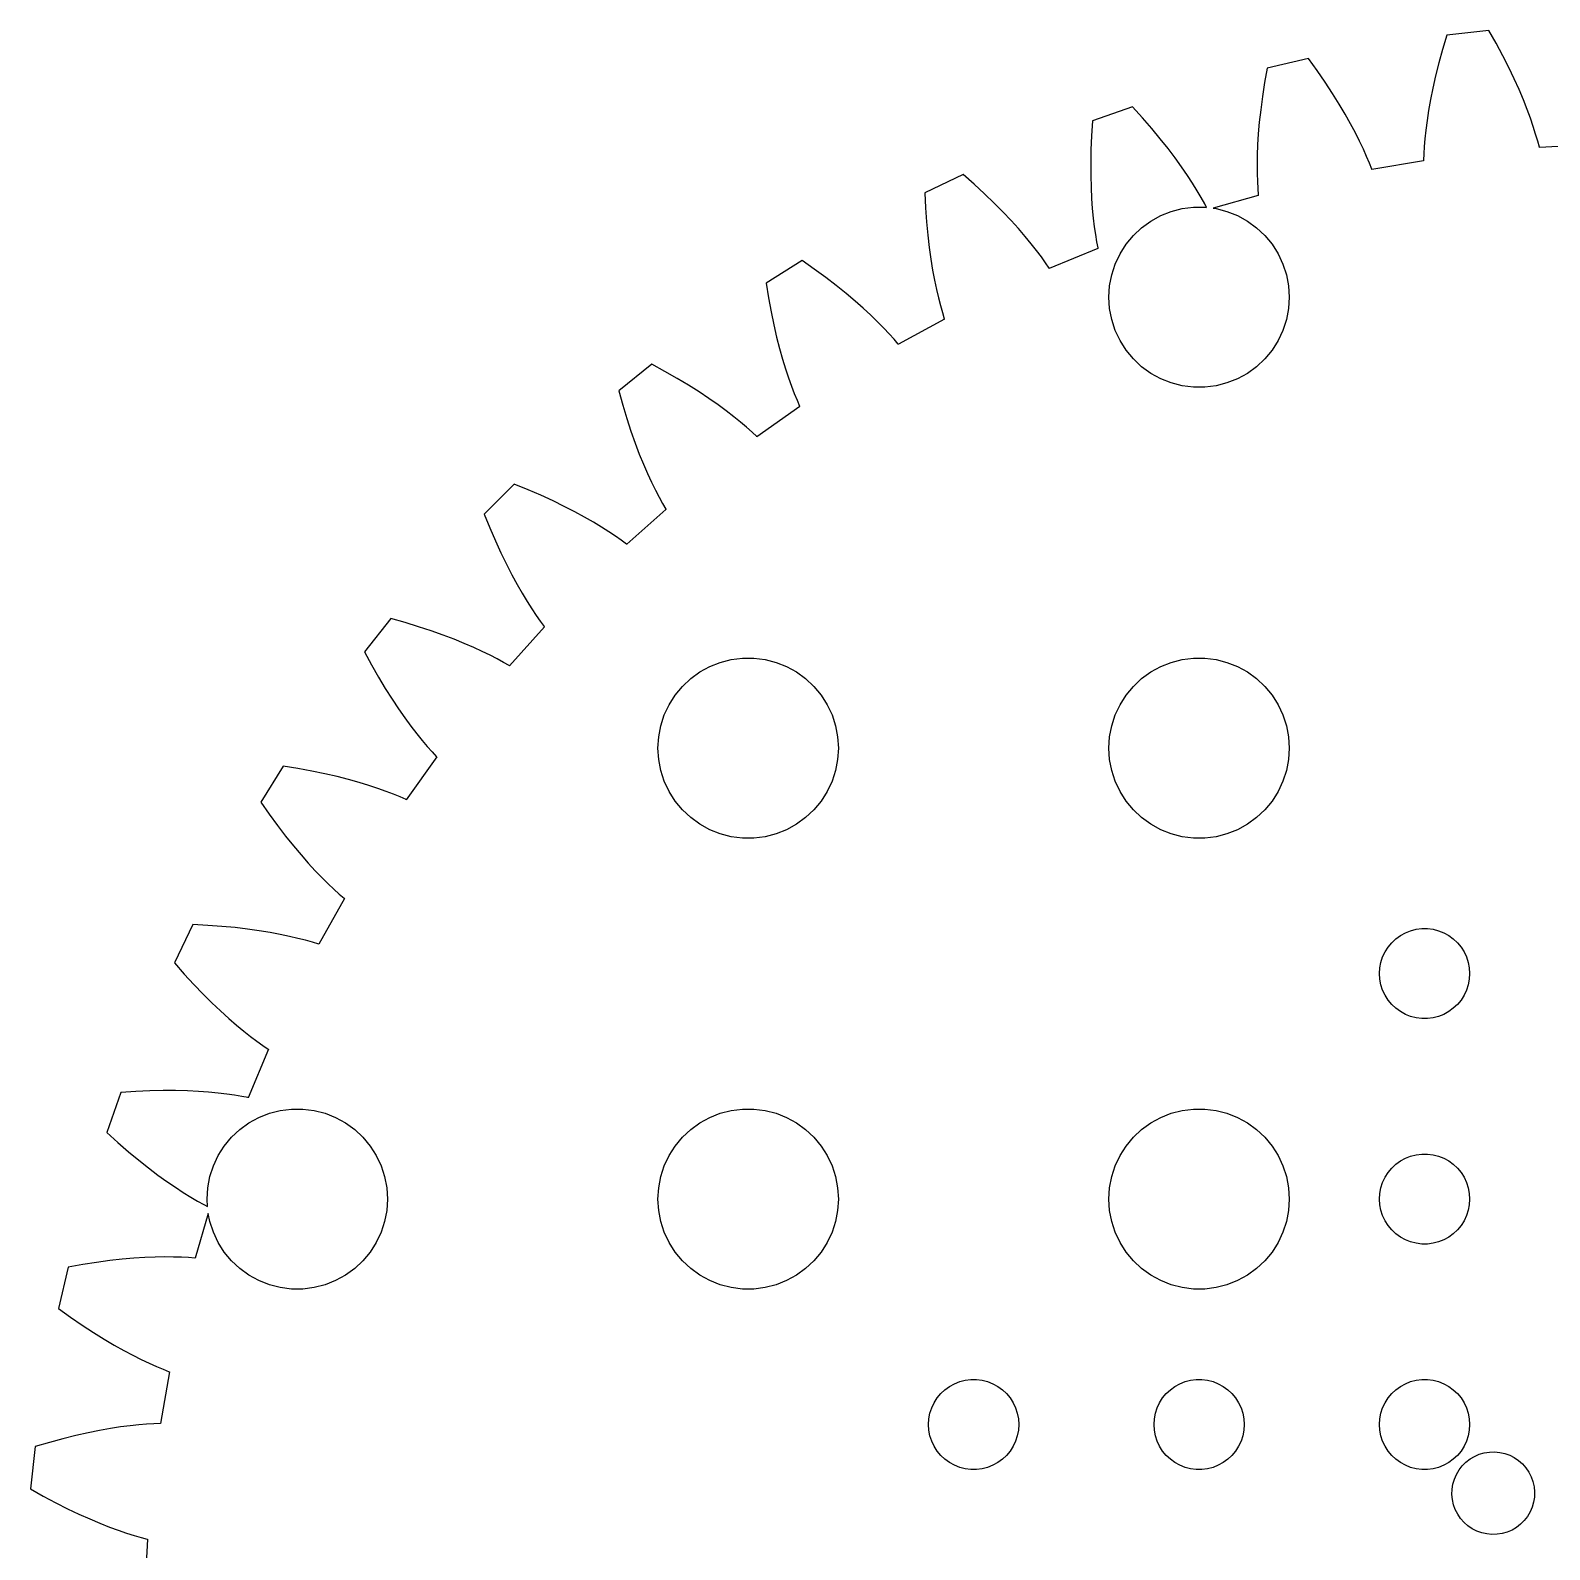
# Model space of a CAD drawing. Header units: metres. Extents: x -54 to 54, y 56 to 164.
# Drawn here: x -53.9 to -3.3, y 113.3 to 163.9 of the extents above; entities that cross this region are included whole.
import ezdxf

# ---------------------------------------------------------------- set-up
doc = ezdxf.new("R2010")
doc.units = ezdxf.units.M

msp = doc.modelspace()

# ---------------------------------------------------------------- linework, layer by layer
for p, q in [((-5.35844, 163.876), (-6.76447, 163.718)), ((-5.11647, 163.446), (-5.35844, 163.876)), ((-6.90468, 163.245), (-7.02747, 162.793)), ((-6.76447, 163.718), (-6.90468, 163.245)), ((-4.89624, 163.033), (-5.11647, 163.446)), ((-11.357, 162.937), (-12.7364, 162.623)), ((-11.0684, 162.537), (-11.357, 162.937)), ((-7.02747, 162.793), (-7.13385, 162.363)), ((-4.69691, 162.638), (-4.89624, 163.033)), ((-12.7364, 162.623), (-12.8228, 162.137)), ((-10.8033, 162.151), (-11.0684, 162.537)), ((-7.13385, 162.363), (-7.22493, 161.956)), ((-4.51752, 162.261), (-4.69691, 162.638)), ((-4.35709, 161.904), (-4.51752, 162.261)), ((-12.8228, 162.137), (-12.8942, 161.674)), ((-10.5609, 161.781), (-10.8033, 162.151)), ((-10.3405, 161.427), (-10.5609, 161.781)), ((-7.22493, 161.956), (-7.30177, 161.572)), ((-4.21471, 161.566), (-4.35709, 161.904)), ((-17.2127, 161.333), (-18.5482, 160.866)), ((-16.8811, 160.968), (-17.2127, 161.333)), ((-12.9518, 161.235), (-12.9967, 160.82)), ((-12.8942, 161.674), (-12.9518, 161.235)), ((-10.1411, 161.089), (-10.3405, 161.427)), ((-7.30177, 161.572), (-7.36545, 161.211)), ((-4.08936, 161.249), (-4.21471, 161.566)), ((-3.98003, 160.953), (-4.08936, 161.249)), ((-18.5482, 160.866), (-18.5796, 160.373)), ((-16.5744, 160.614), (-16.8811, 160.968)), ((-12.9967, 160.82), (-13.0301, 160.43)), ((-9.96176, 160.77), (-10.1411, 161.089)), ((-9.80168, 160.469), (-9.96176, 160.77)), ((-7.41708, 160.874), (-7.45778, 160.561)), ((-7.36545, 161.211), (-7.41708, 160.874)), ((-3.88571, 160.678), (-3.98003, 160.953)), ((-18.5796, 160.373), (-18.5988, 159.906)), ((-16.2922, 160.273), (-16.5744, 160.614)), ((-16.0334, 159.946), (-16.2922, 160.273)), ((-13.0301, 160.43), (-13.0529, 160.064)), ((-9.6599, 160.187), (-9.80168, 160.469)), ((-7.48868, 160.272), (-7.51086, 160.008)), ((-7.45778, 160.561), (-7.48868, 160.272)), ((-3.80534, 160.426), (-3.88571, 160.678)), ((-3.73788, 160.196), (-3.80534, 160.426)), ((-18.5988, 159.906), (-18.6069, 159.463)), ((-15.7975, 159.633), (-16.0334, 159.946)), ((-13.0665, 159.724), (-13.0719, 159.408)), ((-13.0529, 160.064), (-13.0665, 159.724)), ((-9.53543, 159.925), (-9.6599, 160.187)), ((-9.42732, 159.683), (-9.53543, 159.925)), ((-7.52553, 159.769), (-7.53378, 159.556)), ((-7.51086, 160.008), (-7.52553, 159.769)), ((-3.68224, 159.99), (-3.73788, 160.196)), ((-3.6815, 159.98), (-3.68224, 159.99)), ((-1.93741, 160.073), (-3.6815, 159.98)), ((-18.6069, 159.463), (-18.6051, 159.046)), ((-15.5835, 159.335), (-15.7975, 159.633)), ((-15.3908, 159.054), (-15.5835, 159.335)), ((-13.0719, 159.408), (-13.0703, 159.118)), ((-9.33456, 159.462), (-9.42732, 159.683)), ((-9.25615, 159.263), (-9.33456, 159.462)), ((-9.25433, 159.253), (-9.25615, 159.263)), ((-7.53168, 159.542), (-9.25433, 159.253)), ((-7.53378, 159.556), (-7.53168, 159.542)), ((-22.8519, 159.083), (-24.1267, 158.469)), ((-22.4815, 158.757), (-22.8519, 159.083)), ((-22.1372, 158.44), (-22.4815, 158.757)), ((-18.6051, 159.046), (-18.5945, 158.654)), ((-15.2183, 158.79), (-15.3908, 159.054)), ((-15.0652, 158.543), (-15.2183, 158.79)), ((-13.0703, 159.118), (-13.0628, 158.853)), ((-13.0628, 158.853), (-13.0506, 158.614)), ((-24.1267, 158.469), (-24.1028, 157.976)), ((-21.8185, 158.133), (-22.1372, 158.44)), ((-18.5945, 158.654), (-18.5763, 158.288)), ((-18.5763, 158.288), (-18.5516, 157.948)), ((-14.9308, 158.315), (-15.0652, 158.543)), ((-14.8139, 158.106), (-14.9308, 158.315)), ((-13.0312, 158.387), (-14.5312, 157.959)), ((-13.0506, 158.614), (-13.0349, 158.4)), ((-13.0349, 158.4), (-13.0312, 158.387)), ((-24.1028, 157.976), (-24.0695, 157.509)), ((-21.5247, 157.836), (-21.8185, 158.133)), ((-21.2552, 157.552), (-21.5247, 157.836)), ((-18.5516, 157.948), (-18.5217, 157.634)), ((-16.6075, 157.533), (-16.2773, 157.714)), ((-16.2773, 157.714), (-15.927, 157.853)), ((-15.927, 157.853), (-15.5621, 157.947)), ((-15.5621, 157.947), (-15.1884, 157.994)), ((-15.1884, 157.994), (-14.8116, 157.994)), ((-14.7505, 157.986), (-14.8139, 158.106)), ((-14.8116, 157.994), (-14.7505, 157.986)), ((-14.5312, 157.959), (-14.4379, 157.947)), ((-14.4379, 157.947), (-14.0729, 157.853)), ((-14.0729, 157.853), (-13.7227, 157.714)), ((-13.7227, 157.714), (-13.3925, 157.533)), ((-24.0695, 157.509), (-24.028, 157.069)), ((-21.0093, 157.28), (-21.2552, 157.552)), ((-20.7863, 157.022), (-21.0093, 157.28)), ((-18.5217, 157.634), (-18.4875, 157.345)), ((-18.4875, 157.345), (-18.4505, 157.083)), ((-17.1869, 157.054), (-16.9123, 157.312)), ((-16.9123, 157.312), (-16.6075, 157.533)), ((-13.3925, 157.533), (-13.0877, 157.312)), ((-13.0877, 157.312), (-12.8131, 157.054)), ((-24.028, 157.069), (-23.9795, 156.654)), ((-20.5853, 156.779), (-20.7863, 157.022)), ((-20.4056, 156.551), (-20.5853, 156.779)), ((-18.4505, 157.083), (-18.4116, 156.847)), ((-18.4116, 156.847), (-18.3721, 156.637)), ((-17.6289, 156.445), (-17.427, 156.763)), ((-17.427, 156.763), (-17.1869, 157.054)), ((-12.8131, 157.054), (-12.5729, 156.763)), ((-12.5729, 156.763), (-12.3711, 156.445)), ((-28.2038, 156.216), (-29.4018, 155.463)), ((-27.7992, 155.933), (-28.2038, 156.216)), ((-23.9795, 156.654), (-23.9251, 156.266)), ((-23.9251, 156.266), (-23.866, 155.904)), ((-20.2464, 156.339), (-20.4056, 156.551)), ((-20.1069, 156.145), (-20.2464, 156.339)), ((-18.3669, 156.624), (-19.9822, 155.959)), ((-18.3721, 156.637), (-18.3669, 156.624)), ((-17.7893, 156.104), (-17.6289, 156.445)), ((-12.3711, 156.445), (-12.2107, 156.104)), ((-27.4215, 155.657), (-27.7992, 155.933)), ((-23.866, 155.904), (-23.8034, 155.569)), ((-19.9861, 155.968), (-20.1069, 156.145)), ((-19.9822, 155.959), (-19.9861, 155.968)), ((-17.9763, 155.376), (-17.9057, 155.746)), ((-17.9057, 155.746), (-17.7893, 156.104)), ((-12.2107, 156.104), (-12.0942, 155.746)), ((-12.0942, 155.746), (-12.0237, 155.376)), ((-29.4018, 155.463), (-29.3229, 154.976)), ((-27.0705, 155.387), (-27.4215, 155.657)), ((-26.7454, 155.126), (-27.0705, 155.387)), ((-23.8034, 155.569), (-23.7385, 155.26)), ((-23.7385, 155.26), (-23.6723, 154.978)), ((-18, 155), (-17.9763, 155.376)), ((-12.0237, 155.376), (-12, 155)), ((-29.3229, 154.976), (-29.2375, 154.516)), ((-26.4457, 154.873), (-26.7454, 155.126)), ((-26.1709, 154.631), (-26.4457, 154.873)), ((-23.6723, 154.978), (-23.6061, 154.721)), ((-23.6061, 154.721), (-23.541, 154.491)), ((-17.9763, 154.624), (-18, 155)), ((-12, 155), (-12.0237, 154.624)), ((-29.2375, 154.516), (-29.1469, 154.082)), ((-25.9204, 154.399), (-26.1709, 154.631)), ((-25.6934, 154.18), (-25.9204, 154.399)), ((-25.4894, 153.974), (-25.6934, 154.18)), ((-23.4716, 154.274), (-25.0023, 153.433)), ((-23.541, 154.491), (-23.4782, 154.286)), ((-23.4782, 154.286), (-23.4716, 154.274)), ((-17.9057, 154.254), (-17.9763, 154.624)), ((-17.7893, 153.896), (-17.9057, 154.254)), ((-12.0942, 154.254), (-12.2107, 153.896)), ((-12.0237, 154.624), (-12.0942, 154.254)), ((-29.1469, 154.082), (-29.0523, 153.676)), ((-29.0523, 153.676), (-28.9548, 153.296)), ((-25.3075, 153.781), (-25.4894, 153.974)), ((-25.147, 153.603), (-25.3075, 153.781)), ((-17.6289, 153.555), (-17.7893, 153.896)), ((-12.2107, 153.896), (-12.3711, 153.555)), ((-28.9548, 153.296), (-28.8556, 152.944)), ((-25.0072, 153.441), (-25.147, 153.603)), ((-25.0023, 153.433), (-25.0072, 153.441)), ((-17.427, 153.237), (-17.6289, 153.555)), ((-17.1869, 152.946), (-17.427, 153.237)), ((-12.5729, 153.237), (-12.8131, 152.946)), ((-12.3711, 153.555), (-12.5729, 153.237)), ((-33.201, 152.767), (-34.3072, 151.885)), ((-32.7673, 152.532), (-33.201, 152.767)), ((-28.8556, 152.944), (-28.7559, 152.618)), ((-16.9123, 152.688), (-17.1869, 152.946)), ((-16.6075, 152.467), (-16.9123, 152.688)), ((-13.0877, 152.688), (-13.3925, 152.467)), ((-12.8131, 152.946), (-13.0877, 152.688)), ((-32.3611, 152.299), (-32.7673, 152.532)), ((-31.982, 152.071), (-32.3611, 152.299)), ((-28.7559, 152.618), (-28.6568, 152.318)), ((-28.6568, 152.318), (-28.5594, 152.045)), ((-16.2773, 152.286), (-16.6075, 152.467)), ((-15.927, 152.147), (-16.2773, 152.286)), ((-15.5621, 152.053), (-15.927, 152.147)), ((-14.0729, 152.147), (-14.4379, 152.053)), ((-13.7227, 152.286), (-14.0729, 152.147)), ((-13.3925, 152.467), (-13.7227, 152.286)), ((-34.3072, 151.885), (-34.1742, 151.41)), ((-31.6297, 151.847), (-31.982, 152.071)), ((-31.3036, 151.63), (-31.6297, 151.847)), ((-31.0034, 151.42), (-31.3036, 151.63)), ((-28.5594, 152.045), (-28.4649, 151.797)), ((-28.4649, 151.797), (-28.3744, 151.576)), ((-15.1884, 152.006), (-15.5621, 152.053)), ((-14.8116, 152.006), (-15.1884, 152.006)), ((-14.4379, 152.053), (-14.8116, 152.006)), ((-34.1742, 151.41), (-34.0379, 150.962)), ((-30.7286, 151.218), (-31.0034, 151.42)), ((-30.4785, 151.025), (-30.7286, 151.218)), ((-28.2811, 151.368), (-29.708, 150.36)), ((-28.3744, 151.576), (-28.2891, 151.379)), ((-28.2891, 151.379), (-28.2811, 151.368)), ((-34.0379, 150.962), (-33.8993, 150.542)), ((-30.2526, 150.843), (-30.4785, 151.025)), ((-30.0503, 150.672), (-30.2526, 150.843)), ((-29.8709, 150.514), (-30.0503, 150.672)), ((-33.8993, 150.542), (-33.7598, 150.149)), ((-33.7598, 150.149), (-33.6205, 149.782)), ((-29.7139, 150.368), (-29.8709, 150.514)), ((-29.708, 150.36), (-29.7139, 150.368)), ((-33.6205, 149.782), (-33.4824, 149.443)), ((-33.4824, 149.443), (-33.3467, 149.13)), ((-33.3467, 149.13), (-33.2147, 148.843)), ((-37.7806, 148.781), (-38.7811, 147.781)), ((-37.3233, 148.596), (-37.7806, 148.781)), ((-36.8936, 148.41), (-37.3233, 148.596)), ((-33.2147, 148.843), (-33.0873, 148.583)), ((-36.4913, 148.225), (-36.8936, 148.41)), ((-36.1162, 148.043), (-36.4913, 148.225)), ((-33.0873, 148.583), (-32.9657, 148.347)), ((-32.9657, 148.347), (-32.851, 148.137)), ((-32.851, 148.137), (-32.7442, 147.952)), ((-38.7811, 147.781), (-38.5958, 147.323)), ((-35.7679, 147.863), (-36.1162, 148.043)), ((-35.446, 147.688), (-35.7679, 147.863)), ((-35.1503, 147.518), (-35.446, 147.688)), ((-32.735, 147.941), (-34.0402, 146.78)), ((-32.7442, 147.952), (-32.735, 147.941)), ((-38.5958, 147.323), (-38.4101, 146.894)), ((-34.8802, 147.355), (-35.1503, 147.518)), ((-34.6353, 147.199), (-34.8802, 147.355)), ((-34.4152, 147.052), (-34.6353, 147.199)), ((-38.4101, 146.894), (-38.2254, 146.491)), ((-34.2192, 146.914), (-34.4152, 147.052)), ((-34.0469, 146.788), (-34.2192, 146.914)), ((-34.0402, 146.78), (-34.0469, 146.788)), ((-38.2254, 146.491), (-38.0428, 146.116)), ((-38.0428, 146.116), (-37.8633, 145.768)), ((-37.8633, 145.768), (-37.688, 145.446)), ((-37.688, 145.446), (-37.5182, 145.15)), ((-37.5182, 145.15), (-37.3549, 144.88)), ((-37.3549, 144.88), (-37.1991, 144.635)), ((-37.1991, 144.635), (-37.052, 144.415)), ((-41.8852, 144.307), (-42.7674, 143.201)), ((-41.41, 144.174), (-41.8852, 144.307)), ((-40.9622, 144.038), (-41.41, 144.174)), ((-40.5418, 143.899), (-40.9622, 144.038)), ((-36.7773, 144.037), (-37.9442, 142.738)), ((-37.052, 144.415), (-36.9144, 144.219)), ((-36.9144, 144.219), (-36.7876, 144.047)), ((-36.7876, 144.047), (-36.7773, 144.037)), ((-40.1485, 143.76), (-40.5418, 143.899)), ((-39.7823, 143.62), (-40.1485, 143.76)), ((-39.4429, 143.482), (-39.7823, 143.62)), ((-42.7674, 143.201), (-42.532, 142.767)), ((-39.13, 143.347), (-39.4429, 143.482)), ((-38.8433, 143.215), (-39.13, 143.347)), ((-38.5825, 143.087), (-38.8433, 143.215)), ((-38.3473, 142.966), (-38.5825, 143.087)), ((-42.532, 142.767), (-42.2994, 142.361)), ((-38.1371, 142.851), (-38.3473, 142.966)), ((-37.9517, 142.744), (-38.1371, 142.851)), ((-37.9442, 142.738), (-37.9517, 142.744)), ((-31.9123, 142.312), (-31.6075, 142.533)), ((-31.6075, 142.533), (-31.2773, 142.714)), ((-31.2773, 142.714), (-30.927, 142.853)), ((-30.927, 142.853), (-30.5621, 142.947)), ((-30.5621, 142.947), (-30.1884, 142.994)), ((-30.1884, 142.994), (-29.8116, 142.994)), ((-29.8116, 142.994), (-29.4379, 142.947)), ((-29.4379, 142.947), (-29.0729, 142.853)), ((-29.0729, 142.853), (-28.7227, 142.714)), ((-28.7227, 142.714), (-28.3925, 142.533)), ((-28.3925, 142.533), (-28.0877, 142.312)), ((-16.9123, 142.312), (-16.6075, 142.533)), ((-16.6075, 142.533), (-16.2773, 142.714)), ((-16.2773, 142.714), (-15.927, 142.853)), ((-15.927, 142.853), (-15.5621, 142.947)), ((-15.5621, 142.947), (-15.1884, 142.994)), ((-15.1884, 142.994), (-14.8116, 142.994)), ((-14.8116, 142.994), (-14.4379, 142.947)), ((-14.4379, 142.947), (-14.0729, 142.853)), ((-14.0729, 142.853), (-13.7227, 142.714)), ((-13.7227, 142.714), (-13.3925, 142.533)), ((-13.3925, 142.533), (-13.0877, 142.312)), ((-42.2994, 142.361), (-42.0708, 141.982)), ((-32.427, 141.763), (-32.1869, 142.054)), ((-32.1869, 142.054), (-31.9123, 142.312)), ((-28.0877, 142.312), (-27.8131, 142.054)), ((-27.8131, 142.054), (-27.5729, 141.763)), ((-17.427, 141.763), (-17.1869, 142.054)), ((-17.1869, 142.054), (-16.9123, 142.312)), ((-13.0877, 142.312), (-12.8131, 142.054)), ((-12.8131, 142.054), (-12.5729, 141.763)), ((-42.0708, 141.982), (-41.8473, 141.63)), ((-41.8473, 141.63), (-41.6299, 141.304)), ((-32.6289, 141.445), (-32.427, 141.763)), ((-27.5729, 141.763), (-27.3711, 141.445)), ((-17.6289, 141.445), (-17.427, 141.763)), ((-12.5729, 141.763), (-12.3711, 141.445)), ((-41.6299, 141.304), (-41.4198, 141.003)), ((-41.4198, 141.003), (-41.2179, 140.729)), ((-32.9057, 140.746), (-32.7893, 141.104)), ((-32.7893, 141.104), (-32.6289, 141.445)), ((-27.3711, 141.445), (-27.2107, 141.104)), ((-27.2107, 141.104), (-27.0942, 140.746)), ((-17.9057, 140.746), (-17.7893, 141.104)), ((-17.7893, 141.104), (-17.6289, 141.445)), ((-12.3711, 141.445), (-12.2107, 141.104)), ((-12.2107, 141.104), (-12.0942, 140.746)), ((-41.2179, 140.729), (-41.0254, 140.478)), ((-32.9763, 140.376), (-32.9057, 140.746)), ((-27.0942, 140.746), (-27.0237, 140.376)), ((-17.9763, 140.376), (-17.9057, 140.746)), ((-12.0942, 140.746), (-12.0237, 140.376)), ((-41.0254, 140.478), (-40.8432, 140.253)), ((-40.8432, 140.253), (-40.6723, 140.05)), ((-40.6723, 140.05), (-40.5137, 139.871)), ((-33, 140), (-32.9763, 140.376)), ((-32.9763, 139.624), (-33, 140)), ((-27.0237, 140.376), (-27, 140)), ((-27, 140), (-27.0237, 139.624)), ((-18, 140), (-17.9763, 140.376)), ((-17.9763, 139.624), (-18, 140)), ((-12.0237, 140.376), (-12, 140)), ((-12, 140), (-12.0237, 139.624)), ((-40.357, 139.706), (-41.3711, 138.283)), ((-40.5137, 139.871), (-40.3683, 139.714)), ((-40.3683, 139.714), (-40.357, 139.706)), ((-32.9057, 139.254), (-32.9763, 139.624)), ((-27.0237, 139.624), (-27.0942, 139.254)), ((-17.9057, 139.254), (-17.9763, 139.624)), ((-12.0237, 139.624), (-12.0942, 139.254)), ((-45.463, 139.402), (-46.2158, 138.204)), ((-44.9759, 139.323), (-45.463, 139.402)), ((-44.5157, 139.238), (-44.9759, 139.323)), ((-44.0824, 139.147), (-44.5157, 139.238)), ((-43.676, 139.052), (-44.0824, 139.147)), ((-43.2965, 138.955), (-43.676, 139.052)), ((-32.7893, 138.896), (-32.9057, 139.254)), ((-27.0942, 139.254), (-27.2107, 138.896)), ((-17.7893, 138.896), (-17.9057, 139.254)), ((-12.0942, 139.254), (-12.2107, 138.896)), ((-42.9437, 138.856), (-43.2965, 138.955)), ((-42.6176, 138.756), (-42.9437, 138.856)), ((-42.3179, 138.657), (-42.6176, 138.756)), ((-42.0445, 138.559), (-42.3179, 138.657)), ((-41.7972, 138.465), (-42.0445, 138.559)), ((-32.6289, 138.555), (-32.7893, 138.896)), ((-32.427, 138.237), (-32.6289, 138.555)), ((-27.3711, 138.555), (-27.5729, 138.237)), ((-27.2107, 138.896), (-27.3711, 138.555)), ((-17.6289, 138.555), (-17.7893, 138.896)), ((-17.427, 138.237), (-17.6289, 138.555)), ((-12.3711, 138.555), (-12.5729, 138.237)), ((-12.2107, 138.896), (-12.3711, 138.555)), ((-46.2158, 138.204), (-45.9333, 137.799)), ((-41.5755, 138.374), (-41.7972, 138.465)), ((-41.3792, 138.289), (-41.5755, 138.374)), ((-41.3711, 138.283), (-41.3792, 138.289)), ((-32.1869, 137.946), (-32.427, 138.237)), ((-27.5729, 138.237), (-27.8131, 137.946)), ((-17.1869, 137.946), (-17.427, 138.237)), ((-12.5729, 138.237), (-12.8131, 137.946)), ((-45.9333, 137.799), (-45.6567, 137.422)), ((-31.9123, 137.688), (-32.1869, 137.946)), ((-31.6075, 137.467), (-31.9123, 137.688)), ((-31.2773, 137.286), (-31.6075, 137.467)), ((-28.3925, 137.467), (-28.7227, 137.286)), ((-28.0877, 137.688), (-28.3925, 137.467)), ((-27.8131, 137.946), (-28.0877, 137.688)), ((-16.9123, 137.688), (-17.1869, 137.946)), ((-16.6075, 137.467), (-16.9123, 137.688)), ((-16.2773, 137.286), (-16.6075, 137.467)), ((-13.3925, 137.467), (-13.7227, 137.286)), ((-13.0877, 137.688), (-13.3925, 137.467)), ((-12.8131, 137.946), (-13.0877, 137.688)), ((-45.6567, 137.422), (-45.3871, 137.07)), ((-45.3871, 137.07), (-45.1255, 136.745)), ((-30.927, 137.147), (-31.2773, 137.286)), ((-30.5621, 137.053), (-30.927, 137.147)), ((-30.1884, 137.006), (-30.5621, 137.053)), ((-29.8116, 137.006), (-30.1884, 137.006)), ((-29.4379, 137.053), (-29.8116, 137.006)), ((-29.0729, 137.147), (-29.4379, 137.053)), ((-28.7227, 137.286), (-29.0729, 137.147)), ((-15.927, 137.147), (-16.2773, 137.286)), ((-15.5621, 137.053), (-15.927, 137.147)), ((-15.1884, 137.006), (-15.5621, 137.053)), ((-14.8116, 137.006), (-15.1884, 137.006)), ((-14.4379, 137.053), (-14.8116, 137.006)), ((-14.0729, 137.147), (-14.4379, 137.053)), ((-13.7227, 137.286), (-14.0729, 137.147)), ((-45.1255, 136.745), (-44.873, 136.446)), ((-44.873, 136.446), (-44.6306, 136.171)), ((-44.6306, 136.171), (-44.3992, 135.92)), ((-44.3992, 135.92), (-44.1799, 135.693)), ((-44.1799, 135.693), (-43.9736, 135.489)), ((-43.9736, 135.489), (-43.7811, 135.307)), ((-43.4292, 135), (-44.2777, 133.474)), ((-43.7811, 135.307), (-43.6034, 135.147)), ((-43.6034, 135.147), (-43.4414, 135.007)), ((-43.4414, 135.007), (-43.4292, 135)), ((-48.4691, 134.127), (-49.083, 132.852)), ((-47.9762, 134.103), (-48.4691, 134.127)), ((-47.5093, 134.07), (-47.9762, 134.103)), ((-47.0686, 134.028), (-47.5093, 134.07)), ((-46.6542, 133.979), (-47.0686, 134.028)), ((-46.2661, 133.925), (-46.6542, 133.979)), ((-7.96352, 133.927), (-7.78107, 133.973)), ((-7.78107, 133.973), (-7.59418, 133.997)), ((-7.59418, 133.997), (-7.40581, 133.997)), ((-7.40581, 133.997), (-7.21892, 133.973)), ((-7.21892, 133.973), (-7.03647, 133.927)), ((-45.9045, 133.866), (-46.2661, 133.925)), ((-45.5693, 133.803), (-45.9045, 133.866)), ((-45.2604, 133.738), (-45.5693, 133.803)), ((-44.9778, 133.672), (-45.2604, 133.738)), ((-44.7214, 133.606), (-44.9778, 133.672)), ((-44.491, 133.541), (-44.7214, 133.606)), ((-44.2864, 133.478), (-44.491, 133.541)), ((-44.2777, 133.474), (-44.2864, 133.478)), ((-8.71352, 133.382), (-8.59344, 133.527)), ((-8.59344, 133.527), (-8.45613, 133.656)), ((-8.45613, 133.656), (-8.30373, 133.766)), ((-8.30373, 133.766), (-8.13866, 133.857)), ((-8.13866, 133.857), (-7.96352, 133.927)), ((-7.03647, 133.927), (-6.86133, 133.857)), ((-6.86133, 133.857), (-6.69626, 133.766)), ((-6.69626, 133.766), (-6.54385, 133.656)), ((-6.54385, 133.656), (-6.40654, 133.527)), ((-6.40654, 133.527), (-6.28647, 133.382)), ((-8.95287, 132.873), (-8.89465, 133.052)), ((-8.89465, 133.052), (-8.81445, 133.223)), ((-8.81445, 133.223), (-8.71352, 133.382)), ((-6.28647, 133.382), (-6.18553, 133.223)), ((-6.18553, 133.223), (-6.10533, 133.052)), ((-6.10533, 133.052), (-6.04712, 132.873)), ((-49.083, 132.852), (-48.757, 132.481)), ((-48.757, 132.481), (-48.4399, 132.137)), ((-9, 132.5), (-8.98816, 132.688)), ((-8.98816, 132.312), (-9, 132.5)), ((-8.98816, 132.688), (-8.95287, 132.873)), ((-6.04712, 132.873), (-6.01183, 132.688)), ((-6.01183, 132.688), (-6, 132.5)), ((-6, 132.5), (-6.01183, 132.312)), ((-48.4399, 132.137), (-48.1327, 131.819)), ((-8.95287, 132.127), (-8.98816, 132.312)), ((-8.89465, 131.948), (-8.95287, 132.127)), ((-8.81445, 131.777), (-8.89465, 131.948)), ((-6.10533, 131.948), (-6.18553, 131.777)), ((-6.04712, 132.127), (-6.10533, 131.948)), ((-6.01183, 132.312), (-6.04712, 132.127)), ((-48.1327, 131.819), (-47.8363, 131.525)), ((-47.8363, 131.525), (-47.5519, 131.255)), ((-8.71352, 131.618), (-8.81445, 131.777)), ((-8.59344, 131.473), (-8.71352, 131.618)), ((-8.45613, 131.344), (-8.59344, 131.473)), ((-6.40654, 131.473), (-6.54385, 131.344)), ((-6.28647, 131.618), (-6.40654, 131.473)), ((-6.18553, 131.777), (-6.28647, 131.618)), ((-47.5519, 131.255), (-47.2802, 131.009)), ((-47.2802, 131.009), (-47.0222, 130.786)), ((-8.30373, 131.234), (-8.45613, 131.344)), ((-8.13866, 131.143), (-8.30373, 131.234)), ((-7.96352, 131.073), (-8.13866, 131.143)), ((-7.78107, 131.027), (-7.96352, 131.073)), ((-7.59418, 131.003), (-7.78107, 131.027)), ((-7.40581, 131.003), (-7.59418, 131.003)), ((-7.21892, 131.027), (-7.40581, 131.003)), ((-7.03647, 131.073), (-7.21892, 131.027)), ((-6.86133, 131.143), (-7.03647, 131.073)), ((-6.69626, 131.234), (-6.86133, 131.143)), ((-6.54385, 131.344), (-6.69626, 131.234)), ((-47.0222, 130.786), (-46.7789, 130.585)), ((-46.7789, 130.585), (-46.551, 130.406)), ((-46.551, 130.406), (-46.3393, 130.246)), ((-45.9553, 129.981), (-46.6275, 128.368)), ((-46.3393, 130.246), (-46.1448, 130.107)), ((-46.1448, 130.107), (-45.9681, 129.986)), ((-45.9681, 129.986), (-45.9553, 129.981)), ((-50.8657, 128.548), (-51.333, 127.213)), ((-50.3732, 128.58), (-50.8657, 128.548)), ((-49.9055, 128.599), (-50.3732, 128.58)), ((-49.463, 128.607), (-49.9055, 128.599)), ((-49.0457, 128.605), (-49.463, 128.607)), ((-48.654, 128.595), (-49.0457, 128.605)), ((-48.288, 128.576), (-48.654, 128.595)), ((-47.9479, 128.552), (-48.288, 128.576)), ((-47.6337, 128.522), (-47.9479, 128.552)), ((-47.3455, 128.488), (-47.6337, 128.522)), ((-47.0833, 128.45), (-47.3455, 128.488)), ((-46.847, 128.412), (-47.0833, 128.45)), ((-46.6367, 128.372), (-46.847, 128.412)), ((-46.6275, 128.368), (-46.6367, 128.372)), ((-45.927, 127.853), (-45.5621, 127.947)), ((-45.5621, 127.947), (-45.1884, 127.994)), ((-45.1884, 127.994), (-44.8116, 127.994)), ((-44.8116, 127.994), (-44.4379, 127.947)), ((-44.4379, 127.947), (-44.0729, 127.853)), ((-30.927, 127.853), (-30.5621, 127.947)), ((-30.5621, 127.947), (-30.1884, 127.994)), ((-30.1884, 127.994), (-29.8116, 127.994)), ((-29.8116, 127.994), (-29.4379, 127.947)), ((-29.4379, 127.947), (-29.0729, 127.853)), ((-15.927, 127.853), (-15.5621, 127.947)), ((-15.5621, 127.947), (-15.1884, 127.994)), ((-15.1884, 127.994), (-14.8116, 127.994)), ((-14.8116, 127.994), (-14.4379, 127.947)), ((-14.4379, 127.947), (-14.0729, 127.853)), ((-46.9123, 127.312), (-46.6075, 127.533)), ((-46.6075, 127.533), (-46.2773, 127.714)), ((-46.2773, 127.714), (-45.927, 127.853)), ((-44.0729, 127.853), (-43.7227, 127.714)), ((-43.7227, 127.714), (-43.3925, 127.533)), ((-43.3925, 127.533), (-43.0877, 127.312)), ((-31.9123, 127.312), (-31.6075, 127.533)), ((-31.6075, 127.533), (-31.2773, 127.714)), ((-31.2773, 127.714), (-30.927, 127.853)), ((-29.0729, 127.853), (-28.7227, 127.714)), ((-28.7227, 127.714), (-28.3925, 127.533)), ((-28.3925, 127.533), (-28.0877, 127.312)), ((-16.9123, 127.312), (-16.6075, 127.533)), ((-16.6075, 127.533), (-16.2773, 127.714)), ((-16.2773, 127.714), (-15.927, 127.853)), ((-14.0729, 127.853), (-13.7227, 127.714)), ((-13.7227, 127.714), (-13.3925, 127.533)), ((-13.3925, 127.533), (-13.0877, 127.312)), ((-51.333, 127.213), (-50.9676, 126.881)), ((-50.9676, 126.881), (-50.6139, 126.574)), ((-47.427, 126.763), (-47.1869, 127.054)), ((-47.1869, 127.054), (-46.9123, 127.312)), ((-43.0877, 127.312), (-42.8131, 127.054)), ((-42.8131, 127.054), (-42.5729, 126.763)), ((-32.427, 126.763), (-32.1869, 127.054)), ((-32.1869, 127.054), (-31.9123, 127.312)), ((-28.0877, 127.312), (-27.8131, 127.054)), ((-27.8131, 127.054), (-27.5729, 126.763)), ((-17.427, 126.763), (-17.1869, 127.054)), ((-17.1869, 127.054), (-16.9123, 127.312)), ((-13.0877, 127.312), (-12.8131, 127.054)), ((-12.8131, 127.054), (-12.5729, 126.763)), ((-50.6139, 126.574), (-50.2729, 126.292)), ((-47.7893, 126.104), (-47.6289, 126.445)), ((-47.6289, 126.445), (-47.427, 126.763)), ((-42.5729, 126.763), (-42.3711, 126.445)), ((-42.3711, 126.445), (-42.2107, 126.104)), ((-32.7893, 126.104), (-32.6289, 126.445)), ((-32.6289, 126.445), (-32.427, 126.763)), ((-27.5729, 126.763), (-27.3711, 126.445)), ((-27.3711, 126.445), (-27.2107, 126.104)), ((-17.7893, 126.104), (-17.6289, 126.445)), ((-17.6289, 126.445), (-17.427, 126.763)), ((-12.5729, 126.763), (-12.3711, 126.445)), ((-12.3711, 126.445), (-12.2107, 126.104)), ((-8.30373, 126.266), (-8.13866, 126.357)), ((-8.13866, 126.357), (-7.96352, 126.427)), ((-7.96352, 126.427), (-7.78107, 126.473)), ((-7.78107, 126.473), (-7.59418, 126.497)), ((-7.59418, 126.497), (-7.40581, 126.497)), ((-7.40581, 126.497), (-7.21892, 126.473)), ((-7.21892, 126.473), (-7.03647, 126.427)), ((-7.03647, 126.427), (-6.86133, 126.357)), ((-6.86133, 126.357), (-6.69626, 126.266)), ((-50.2729, 126.292), (-49.9456, 126.033)), ((-49.9456, 126.033), (-49.6327, 125.797)), ((-47.9057, 125.746), (-47.7893, 126.104)), ((-42.2107, 126.104), (-42.0942, 125.746)), ((-32.9057, 125.746), (-32.7893, 126.104)), ((-27.2107, 126.104), (-27.0942, 125.746)), ((-17.9057, 125.746), (-17.7893, 126.104)), ((-12.2107, 126.104), (-12.0942, 125.746)), ((-8.81445, 125.723), (-8.71352, 125.882)), ((-8.71352, 125.882), (-8.59344, 126.027)), ((-8.59344, 126.027), (-8.45613, 126.156)), ((-8.45613, 126.156), (-8.30373, 126.266)), ((-6.69626, 126.266), (-6.54385, 126.156)), ((-6.54385, 126.156), (-6.40654, 126.027)), ((-6.40654, 126.027), (-6.28647, 125.882)), ((-6.28647, 125.882), (-6.18553, 125.723)), ((-49.6327, 125.797), (-49.3352, 125.584)), ((-49.3352, 125.584), (-49.0539, 125.391)), ((-49.0539, 125.391), (-48.7896, 125.218)), ((-48, 125), (-47.9763, 125.376)), ((-47.9763, 125.376), (-47.9057, 125.746)), ((-42.0942, 125.746), (-42.0237, 125.376)), ((-42.0237, 125.376), (-42, 125)), ((-33, 125), (-32.9763, 125.376)), ((-32.9763, 125.376), (-32.9057, 125.746)), ((-27.0942, 125.746), (-27.0237, 125.376)), ((-27.0237, 125.376), (-27, 125)), ((-18, 125), (-17.9763, 125.376)), ((-17.9763, 125.376), (-17.9057, 125.746)), ((-12.0942, 125.746), (-12.0237, 125.376)), ((-12.0237, 125.376), (-12, 125)), ((-8.98816, 125.188), (-8.95287, 125.373)), ((-8.95287, 125.373), (-8.89465, 125.552)), ((-8.89465, 125.552), (-8.81445, 125.723)), ((-6.18553, 125.723), (-6.10533, 125.552)), ((-6.10533, 125.552), (-6.04712, 125.373)), ((-6.04712, 125.373), (-6.01183, 125.188)), ((-48.7896, 125.218), (-48.543, 125.065)), ((-48.543, 125.065), (-48.3148, 124.931)), ((-48.3148, 124.931), (-48.1059, 124.814)), ((-47.9842, 124.749), (-48, 125)), ((-42, 125), (-42.0237, 124.624)), ((-32.9763, 124.624), (-33, 125)), ((-27, 125), (-27.0237, 124.624)), ((-17.9763, 124.624), (-18, 125)), ((-12, 125), (-12.0237, 124.624)), ((-9, 125), (-8.98816, 125.188)), ((-8.98816, 124.812), (-9, 125)), ((-6.01183, 125.188), (-6, 125)), ((-6, 125), (-6.01183, 124.812)), ((-47.9573, 124.524), (-48.3909, 123.032)), ((-48.1059, 124.814), (-47.9842, 124.749)), ((-47.9057, 124.254), (-47.9573, 124.524)), ((-42.0237, 124.624), (-42.0942, 124.254)), ((-32.9057, 124.254), (-32.9763, 124.624)), ((-27.0237, 124.624), (-27.0942, 124.254)), ((-17.9057, 124.254), (-17.9763, 124.624)), ((-12.0237, 124.624), (-12.0942, 124.254)), ((-8.95287, 124.627), (-8.98816, 124.812)), ((-8.89465, 124.448), (-8.95287, 124.627)), ((-8.81445, 124.277), (-8.89465, 124.448)), ((-6.10533, 124.448), (-6.18553, 124.277)), ((-6.04712, 124.627), (-6.10533, 124.448)), ((-6.01183, 124.812), (-6.04712, 124.627)), ((-47.7893, 123.896), (-47.9057, 124.254)), ((-47.6289, 123.555), (-47.7893, 123.896)), ((-42.2107, 123.896), (-42.3711, 123.555)), ((-42.0942, 124.254), (-42.2107, 123.896)), ((-32.7893, 123.896), (-32.9057, 124.254)), ((-32.6289, 123.555), (-32.7893, 123.896)), ((-27.2107, 123.896), (-27.3711, 123.555)), ((-27.0942, 124.254), (-27.2107, 123.896)), ((-17.7893, 123.896), (-17.9057, 124.254)), ((-17.6289, 123.555), (-17.7893, 123.896)), ((-12.2107, 123.896), (-12.3711, 123.555)), ((-12.0942, 124.254), (-12.2107, 123.896)), ((-8.71352, 124.118), (-8.81445, 124.277)), ((-8.59344, 123.973), (-8.71352, 124.118)), ((-8.45613, 123.844), (-8.59344, 123.973)), ((-8.30373, 123.734), (-8.45613, 123.844)), ((-6.54385, 123.844), (-6.69626, 123.734)), ((-6.40654, 123.973), (-6.54385, 123.844)), ((-6.28647, 124.118), (-6.40654, 123.973)), ((-6.18553, 124.277), (-6.28647, 124.118)), ((-47.427, 123.237), (-47.6289, 123.555)), ((-42.3711, 123.555), (-42.5729, 123.237)), ((-32.427, 123.237), (-32.6289, 123.555)), ((-27.3711, 123.555), (-27.5729, 123.237)), ((-17.427, 123.237), (-17.6289, 123.555)), ((-12.3711, 123.555), (-12.5729, 123.237)), ((-8.13866, 123.643), (-8.30373, 123.734)), ((-7.96352, 123.573), (-8.13866, 123.643)), ((-7.78107, 123.527), (-7.96352, 123.573)), ((-7.59418, 123.503), (-7.78107, 123.527)), ((-7.40581, 123.503), (-7.59418, 123.503)), ((-7.21892, 123.527), (-7.40581, 123.503)), ((-7.03647, 123.573), (-7.21892, 123.527)), ((-6.86133, 123.643), (-7.03647, 123.573)), ((-6.69626, 123.734), (-6.86133, 123.643)), ((-52.1367, 122.823), (-52.6226, 122.736)), ((-51.6741, 122.894), (-52.1367, 122.823)), ((-51.2352, 122.952), (-51.6741, 122.894)), ((-50.8204, 122.997), (-51.2352, 122.952)), ((-50.43, 123.03), (-50.8204, 122.997)), ((-50.0643, 123.053), (-50.43, 123.03)), ((-49.7235, 123.067), (-50.0643, 123.053)), ((-49.4079, 123.072), (-49.7235, 123.067)), ((-49.1177, 123.07), (-49.4079, 123.072)), ((-48.853, 123.063), (-49.1177, 123.07)), ((-48.6139, 123.051), (-48.853, 123.063)), ((-48.4005, 123.035), (-48.6139, 123.051)), ((-48.3909, 123.032), (-48.4005, 123.035)), ((-47.1869, 122.946), (-47.427, 123.237)), ((-46.9123, 122.688), (-47.1869, 122.946)), ((-42.8131, 122.946), (-43.0877, 122.688)), ((-42.5729, 123.237), (-42.8131, 122.946)), ((-32.1869, 122.946), (-32.427, 123.237)), ((-31.9123, 122.688), (-32.1869, 122.946)), ((-27.8131, 122.946), (-28.0877, 122.688)), ((-27.5729, 123.237), (-27.8131, 122.946)), ((-17.1869, 122.946), (-17.427, 123.237)), ((-16.9123, 122.688), (-17.1869, 122.946)), ((-12.8131, 122.946), (-13.0877, 122.688)), ((-12.5729, 123.237), (-12.8131, 122.946)), ((-52.6226, 122.736), (-52.9374, 121.357)), ((-46.6075, 122.467), (-46.9123, 122.688)), ((-46.2773, 122.286), (-46.6075, 122.467)), ((-43.3925, 122.467), (-43.7227, 122.286)), ((-43.0877, 122.688), (-43.3925, 122.467)), ((-31.6075, 122.467), (-31.9123, 122.688)), ((-31.2773, 122.286), (-31.6075, 122.467)), ((-28.3925, 122.467), (-28.7227, 122.286)), ((-28.0877, 122.688), (-28.3925, 122.467)), ((-16.6075, 122.467), (-16.9123, 122.688)), ((-16.2773, 122.286), (-16.6075, 122.467)), ((-13.3925, 122.467), (-13.7227, 122.286)), ((-13.0877, 122.688), (-13.3925, 122.467)), ((-45.927, 122.147), (-46.2773, 122.286)), ((-45.5621, 122.053), (-45.927, 122.147)), ((-45.1884, 122.006), (-45.5621, 122.053)), ((-44.8116, 122.006), (-45.1884, 122.006)), ((-44.4379, 122.053), (-44.8116, 122.006)), ((-44.0729, 122.147), (-44.4379, 122.053)), ((-43.7227, 122.286), (-44.0729, 122.147)), ((-30.927, 122.147), (-31.2773, 122.286)), ((-30.5621, 122.053), (-30.927, 122.147)), ((-30.1884, 122.006), (-30.5621, 122.053)), ((-29.8116, 122.006), (-30.1884, 122.006)), ((-29.4379, 122.053), (-29.8116, 122.006)), ((-29.0729, 122.147), (-29.4379, 122.053)), ((-28.7227, 122.286), (-29.0729, 122.147)), ((-15.927, 122.147), (-16.2773, 122.286)), ((-15.5621, 122.053), (-15.927, 122.147)), ((-15.1884, 122.006), (-15.5621, 122.053)), ((-14.8116, 122.006), (-15.1884, 122.006)), ((-14.4379, 122.053), (-14.8116, 122.006)), ((-14.0729, 122.147), (-14.4379, 122.053)), ((-13.7227, 122.286), (-14.0729, 122.147)), ((-52.9374, 121.357), (-52.5372, 121.068)), ((-52.5372, 121.068), (-52.1514, 120.803)), ((-52.1514, 120.803), (-51.7809, 120.561)), ((-51.7809, 120.561), (-51.4267, 120.34)), ((-51.4267, 120.34), (-51.0894, 120.141)), ((-51.0894, 120.141), (-50.7698, 119.962)), ((-50.7698, 119.962), (-50.4687, 119.802)), ((-50.4687, 119.802), (-50.1867, 119.66)), ((-50.1867, 119.66), (-49.9245, 119.535)), ((-49.9245, 119.535), (-49.6828, 119.427)), ((-49.6828, 119.427), (-49.4621, 119.335)), ((-49.4621, 119.335), (-49.2629, 119.256)), ((-49.2491, 119.254), (-49.5458, 117.532)), ((-49.2629, 119.256), (-49.2491, 119.254)), ((-23.4561, 118.656), (-23.3037, 118.766)), ((-23.3037, 118.766), (-23.1387, 118.857)), ((-23.1387, 118.857), (-22.9635, 118.927)), ((-22.9635, 118.927), (-22.7811, 118.973)), ((-22.7811, 118.973), (-22.5942, 118.997)), ((-22.5942, 118.997), (-22.4058, 118.997)), ((-22.4058, 118.997), (-22.2189, 118.973)), ((-22.2189, 118.973), (-22.0365, 118.927)), ((-22.0365, 118.927), (-21.8613, 118.857)), ((-21.8613, 118.857), (-21.6963, 118.766)), ((-21.6963, 118.766), (-21.5439, 118.656)), ((-15.9561, 118.656), (-15.8037, 118.766)), ((-15.8037, 118.766), (-15.6387, 118.857)), ((-15.6387, 118.857), (-15.4635, 118.927)), ((-15.4635, 118.927), (-15.2811, 118.973)), ((-15.2811, 118.973), (-15.0942, 118.997)), ((-15.0942, 118.997), (-14.9058, 118.997)), ((-14.9058, 118.997), (-14.7189, 118.973)), ((-14.7189, 118.973), (-14.5365, 118.927)), ((-14.5365, 118.927), (-14.3613, 118.857)), ((-14.3613, 118.857), (-14.1963, 118.766)), ((-14.1963, 118.766), (-14.0439, 118.656)), ((-8.45613, 118.656), (-8.30373, 118.766)), ((-8.30373, 118.766), (-8.13866, 118.857)), ((-8.13866, 118.857), (-7.96352, 118.927)), ((-7.96352, 118.927), (-7.78107, 118.973)), ((-7.78107, 118.973), (-7.59418, 118.997)), ((-7.59418, 118.997), (-7.40581, 118.997)), ((-7.40581, 118.997), (-7.21892, 118.973)), ((-7.21892, 118.973), (-7.03647, 118.927)), ((-7.03647, 118.927), (-6.86133, 118.857)), ((-6.86133, 118.857), (-6.69626, 118.766)), ((-6.69626, 118.766), (-6.54385, 118.656)), ((-23.8145, 118.223), (-23.7135, 118.382)), ((-23.7135, 118.382), (-23.5934, 118.527)), ((-23.5934, 118.527), (-23.4561, 118.656)), ((-21.5439, 118.656), (-21.4065, 118.527)), ((-21.4065, 118.527), (-21.2865, 118.382)), ((-21.2865, 118.382), (-21.1855, 118.223)), ((-16.3145, 118.223), (-16.2135, 118.382)), ((-16.2135, 118.382), (-16.0934, 118.527)), ((-16.0934, 118.527), (-15.9561, 118.656)), ((-14.0439, 118.656), (-13.9065, 118.527)), ((-13.9065, 118.527), (-13.7865, 118.382)), ((-13.7865, 118.382), (-13.6855, 118.223)), ((-8.81445, 118.223), (-8.71352, 118.382)), ((-8.71352, 118.382), (-8.59344, 118.527)), ((-8.59344, 118.527), (-8.45613, 118.656)), ((-6.54385, 118.656), (-6.40654, 118.527)), ((-6.40654, 118.527), (-6.28647, 118.382)), ((-6.28647, 118.382), (-6.18553, 118.223)), ((-23.9882, 117.688), (-23.9529, 117.873)), ((-23.9529, 117.873), (-23.8947, 118.052)), ((-23.8947, 118.052), (-23.8145, 118.223)), ((-21.1855, 118.223), (-21.1053, 118.052)), ((-21.1053, 118.052), (-21.0471, 117.873)), ((-21.0471, 117.873), (-21.0118, 117.688)), ((-16.4882, 117.688), (-16.4529, 117.873)), ((-16.4529, 117.873), (-16.3947, 118.052)), ((-16.3947, 118.052), (-16.3145, 118.223)), ((-13.6855, 118.223), (-13.6053, 118.052)), ((-13.6053, 118.052), (-13.5471, 117.873)), ((-13.5471, 117.873), (-13.5118, 117.688)), ((-8.98816, 117.688), (-8.95287, 117.873)), ((-8.95287, 117.873), (-8.89465, 118.052)), ((-8.89465, 118.052), (-8.81445, 118.223)), ((-6.18553, 118.223), (-6.10533, 118.052)), ((-6.10533, 118.052), (-6.04712, 117.873)), ((-6.04712, 117.873), (-6.01183, 117.688)), ((-51.5718, 117.302), (-51.9561, 117.225)), ((-51.2109, 117.365), (-51.5718, 117.302)), ((-50.8738, 117.417), (-51.2109, 117.365)), ((-50.5608, 117.458), (-50.8738, 117.417)), ((-50.2723, 117.489), (-50.5608, 117.458)), ((-50.0084, 117.511), (-50.2723, 117.489)), ((-49.7694, 117.526), (-50.0084, 117.511)), ((-49.5556, 117.534), (-49.7694, 117.526)), ((-49.5458, 117.532), (-49.5556, 117.534)), ((-24, 117.5), (-23.9882, 117.688)), ((-23.9882, 117.312), (-24, 117.5)), ((-23.9529, 117.127), (-23.9882, 117.312)), ((-21.0118, 117.312), (-21.0471, 117.127)), ((-21.0118, 117.688), (-21, 117.5)), ((-21, 117.5), (-21.0118, 117.312)), ((-16.5, 117.5), (-16.4882, 117.688)), ((-16.4882, 117.312), (-16.5, 117.5)), ((-16.4529, 117.127), (-16.4882, 117.312)), ((-13.5118, 117.312), (-13.5471, 117.127)), ((-13.5118, 117.688), (-13.5, 117.5)), ((-13.5, 117.5), (-13.5118, 117.312)), ((-9, 117.5), (-8.98816, 117.688)), ((-8.98816, 117.312), (-9, 117.5)), ((-8.95287, 117.127), (-8.98816, 117.312)), ((-6.01183, 117.312), (-6.04712, 117.127)), ((-6.01183, 117.688), (-6, 117.5)), ((-6, 117.5), (-6.01183, 117.312)), ((-53.7177, 116.764), (-53.8762, 115.358)), ((-53.2446, 116.905), (-53.7177, 116.764)), ((-52.7929, 117.027), (-53.2446, 116.905)), ((-52.3632, 117.134), (-52.7929, 117.027)), ((-51.9561, 117.225), (-52.3632, 117.134)), ((-23.8947, 116.948), (-23.9529, 117.127)), ((-23.8145, 116.777), (-23.8947, 116.948)), ((-23.7135, 116.618), (-23.8145, 116.777)), ((-21.1855, 116.777), (-21.2865, 116.618)), ((-21.1053, 116.948), (-21.1855, 116.777)), ((-21.0471, 117.127), (-21.1053, 116.948)), ((-16.3947, 116.948), (-16.4529, 117.127)), ((-16.3145, 116.777), (-16.3947, 116.948)), ((-16.2135, 116.618), (-16.3145, 116.777)), ((-13.6855, 116.777), (-13.7865, 116.618)), ((-13.6053, 116.948), (-13.6855, 116.777)), ((-13.5471, 117.127), (-13.6053, 116.948)), ((-8.89465, 116.948), (-8.95287, 117.127)), ((-8.81445, 116.777), (-8.89465, 116.948)), ((-8.71352, 116.618), (-8.81445, 116.777)), ((-6.18553, 116.777), (-6.28647, 116.618)), ((-6.10533, 116.948), (-6.18553, 116.777)), ((-6.04712, 117.127), (-6.10533, 116.948)), ((-23.5934, 116.473), (-23.7135, 116.618)), ((-23.4561, 116.344), (-23.5934, 116.473)), ((-23.3037, 116.234), (-23.4561, 116.344)), ((-21.5439, 116.344), (-21.6963, 116.234)), ((-21.4065, 116.473), (-21.5439, 116.344)), ((-21.2865, 116.618), (-21.4065, 116.473)), ((-16.0934, 116.473), (-16.2135, 116.618)), ((-15.9561, 116.344), (-16.0934, 116.473)), ((-15.8037, 116.234), (-15.9561, 116.344)), ((-14.0439, 116.344), (-14.1963, 116.234)), ((-13.9065, 116.473), (-14.0439, 116.344)), ((-13.7865, 116.618), (-13.9065, 116.473)), ((-8.59344, 116.473), (-8.71352, 116.618)), ((-8.45613, 116.344), (-8.59344, 116.473)), ((-8.30373, 116.234), (-8.45613, 116.344)), ((-6.54385, 116.344), (-6.69626, 116.234)), ((-6.40654, 116.473), (-6.54385, 116.344)), ((-6.28647, 116.618), (-6.40654, 116.473)), ((-6.24631, 116.124), (-6.12421, 116.246)), ((-6.12421, 116.246), (-5.98776, 116.352)), ((-5.98776, 116.352), (-5.83914, 116.44)), ((-5.83914, 116.44), (-5.68066, 116.509)), ((-5.68066, 116.509), (-5.51485, 116.557)), ((-5.51485, 116.557), (-5.3443, 116.584)), ((-5.3443, 116.584), (-5.17172, 116.589)), ((-5.17172, 116.589), (-4.9998, 116.573)), ((-4.9998, 116.573), (-4.8313, 116.535)), ((-4.8313, 116.535), (-4.66882, 116.477)), ((-4.66882, 116.477), (-4.51497, 116.398)), ((-4.51497, 116.398), (-4.37216, 116.301)), ((-4.37216, 116.301), (-4.24263, 116.187)), ((-23.1387, 116.143), (-23.3037, 116.234)), ((-22.9635, 116.073), (-23.1387, 116.143)), ((-22.7811, 116.027), (-22.9635, 116.073)), ((-22.5942, 116.003), (-22.7811, 116.027)), ((-22.4058, 116.003), (-22.5942, 116.003)), ((-22.2189, 116.027), (-22.4058, 116.003)), ((-22.0365, 116.073), (-22.2189, 116.027)), ((-21.8613, 116.143), (-22.0365, 116.073)), ((-21.6963, 116.234), (-21.8613, 116.143)), ((-15.6387, 116.143), (-15.8037, 116.234)), ((-15.4635, 116.073), (-15.6387, 116.143)), ((-15.2811, 116.027), (-15.4635, 116.073)), ((-15.0942, 116.003), (-15.2811, 116.027)), ((-14.9058, 116.003), (-15.0942, 116.003)), ((-14.7189, 116.027), (-14.9058, 116.003)), ((-14.5365, 116.073), (-14.7189, 116.027)), ((-14.3613, 116.143), (-14.5365, 116.073)), ((-14.1963, 116.234), (-14.3613, 116.143)), ((-8.13866, 116.143), (-8.30373, 116.234)), ((-7.96352, 116.073), (-8.13866, 116.143)), ((-7.78107, 116.027), (-7.96352, 116.073)), ((-7.59418, 116.003), (-7.78107, 116.027)), ((-7.40581, 116.003), (-7.59418, 116.003)), ((-7.21892, 116.027), (-7.40581, 116.003)), ((-7.03647, 116.073), (-7.21892, 116.027)), ((-6.86133, 116.143), (-7.03647, 116.073)), ((-6.69626, 116.234), (-6.86133, 116.143)), ((-6.50862, 115.681), (-6.44003, 115.839)), ((-6.44003, 115.839), (-6.35214, 115.988)), ((-6.35214, 115.988), (-6.24631, 116.124)), ((-4.24263, 116.187), (-4.12845, 116.058)), ((-4.12845, 116.058), (-4.03139, 115.915)), ((-4.03139, 115.915), (-3.95299, 115.761)), ((-3.95299, 115.761), (-3.8945, 115.599)), ((-53.8762, 115.358), (-53.4461, 115.116)), ((-6.58923, 115.172), (-6.5838, 115.344)), ((-6.5838, 115.344), (-6.55679, 115.515)), ((-6.55679, 115.515), (-6.50862, 115.681)), ((-3.8945, 115.599), (-3.85683, 115.43)), ((-3.85683, 115.43), (-3.84059, 115.258)), ((-3.84059, 115.258), (-3.84601, 115.086)), ((-53.4461, 115.116), (-53.0331, 114.896)), ((-53.0331, 114.896), (-52.6378, 114.697)), ((-6.57298, 115), (-6.58923, 115.172)), ((-6.53531, 114.831), (-6.57298, 115)), ((-6.47682, 114.669), (-6.53531, 114.831)), ((-3.92119, 114.749), (-3.98978, 114.591)), ((-3.87302, 114.915), (-3.92119, 114.749)), ((-3.84601, 115.086), (-3.87302, 114.915)), ((-52.6378, 114.697), (-52.2611, 114.518)), ((-52.2611, 114.518), (-51.9036, 114.357)), ((-51.9036, 114.357), (-51.5659, 114.215)), ((-6.39842, 114.515), (-6.47682, 114.669)), ((-6.30136, 114.372), (-6.39842, 114.515)), ((-6.18718, 114.243), (-6.30136, 114.372)), ((-6.05765, 114.128), (-6.18718, 114.243)), ((-4.1835, 114.306), (-4.3056, 114.184)), ((-4.07767, 114.442), (-4.1835, 114.306)), ((-3.98978, 114.591), (-4.07767, 114.442)), ((-51.5659, 114.215), (-51.2488, 114.089)), ((-51.2488, 114.089), (-50.9527, 113.98)), ((-50.9527, 113.98), (-50.6782, 113.886)), ((-50.6782, 113.886), (-50.4259, 113.805)), ((-50.4259, 113.805), (-50.1962, 113.738)), ((-50.1962, 113.738), (-49.9895, 113.682)), ((-5.91484, 114.031), (-6.05765, 114.128)), ((-5.76099, 113.953), (-5.91484, 114.031)), ((-5.59851, 113.895), (-5.76099, 113.953)), ((-5.43001, 113.857), (-5.59851, 113.895)), ((-5.2581, 113.841), (-5.43001, 113.857)), ((-5.08551, 113.846), (-5.2581, 113.841)), ((-4.91496, 113.873), (-5.08551, 113.846)), ((-4.74915, 113.921), (-4.91496, 113.873)), ((-4.59067, 113.99), (-4.74915, 113.921)), ((-4.44205, 114.078), (-4.59067, 113.99)), ((-4.3056, 114.184), (-4.44205, 114.078)), ((-49.9756, 113.681), (-50.0776, 111.938)), ((-49.9895, 113.682), (-49.9756, 113.681))]:
    msp.add_line(p, q)

doc.saveas('drawing.dxf')
